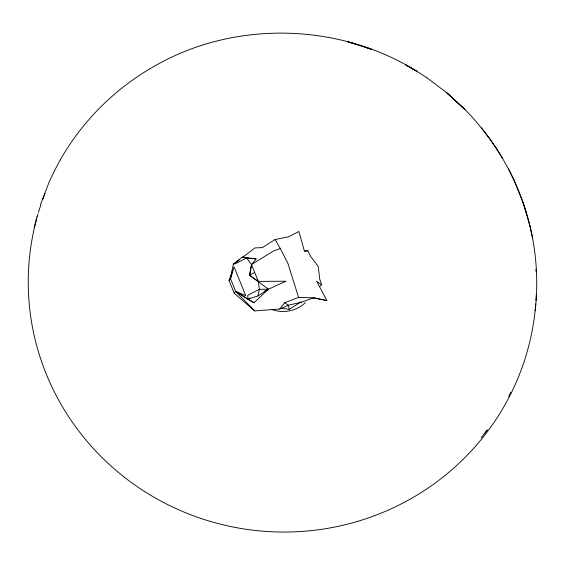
<?xml version="1.0" encoding="UTF-8"?>
<svg xmlns="http://www.w3.org/2000/svg" width="565" height="565" viewBox="0 0 565 565"><rect width="100%" height="100%" fill="white"/><g stroke="black" fill="none" stroke-linecap="round" stroke-linejoin="round"><path stroke-width="0.85" d="M242.194 257.117L246.651 257.972L251.517 264.554L254.667 272.464L249.511 275.24L268.432 289.209L253.982 302.727L247.654 299.16L247.936 295.107L259.363 289.315L268.432 289.209L285.911 281.243L258.346 281.384L249.511 275.24L251.517 264.554L256.15 258.947L242.194 257.117L233.38 263.982L230.471 278.552L229.03 280.424L234.221 293.214L254.66 310.898L279.675 309.048L288.404 305.227L301.767 302.106L313.787 297.776L326.93 300.601L316.598 281.229L321.662 284.824L319.592 286.49M535.147 310.905C538.424 282.62 536.616 253.784 529.998 226.099L532.555 238.042M249.702 275.367L251.517 264.554L273.608 250.924L280.297 248.551L287.981 263.565L298.553 297.367L313.42 297.861L326.93 300.601M231.975 273.644L230.471 278.552L235.654 291.342L247.654 299.16L257.951 295.954L259.363 289.315L258.346 281.384L254.667 272.464M34.154 228.055L37.057 216.218M230.471 278.552L234.08 266.857L245.768 295.672L235.654 291.342L234.221 293.214M40.574 204.459L49.31 181.683L54.565 170.574M229.03 280.424L232.575 270.473M508.677 396.432L510.781 392.272M60.293 159.867L60.328 159.803C82.617 120.571 115.874 87.787 155.213 65.724L155.255 65.695C238.529 18.129 348.125 23.08 426.836 77.829M54.53 170.644L60.328 159.803M481.196 437.776L487.362 429.958L484.558 433.51M279.675 309.048L284.718 302.741L298.553 297.367M235.238 263.015L239.299 259.893M242.689 257.294L254.886 247.929L262.351 247.604L275.084 239.511L288.637 236.763L298.885 231.481L304.528 251.467L307.819 250.698L310.355 256.072L318.25 266.419L319.741 279.216L321.662 284.824M257.951 295.954L268.432 289.209L264.582 291.053M282.034 308.377L289.294 309.352L301.131 301.809M247.654 299.16L249.963 298.059M313.42 297.861L313.787 297.776M233.38 263.982L235.224 263.763L246.651 257.972L256.15 258.947M305.135 250.853L307.819 250.698M355.413 43.999L347.92 41.81L371.671 49.367L365.061 47.086M253.982 302.727L235.654 291.342L254.66 310.898M284.718 302.741L288.404 305.227L289.294 309.352M426.787 77.702L446.59 92.618L464.854 109.384C479.297 124.06 491.903 140.508 502.447 158.193L495.893 147.642M481.366 127.881L488.895 137.648M488.859 137.535L495.929 147.762M275.084 239.511L280.297 248.551M502.412 158.073L508.429 168.857C517.886 186.98 525.189 206.225 529.998 226.099L523.084 202.56M513.846 179.797L523.098 202.63L526.841 214.283M508.401 168.801L513.889 179.924M535.288 309.112A254.215 248.289 7.8 0 1 242.95 528.791A254.215 248.289 7.8 0 1 34.098 229.107M34.288 228.26A254.215 248.289 7.8 0 1 36.817 218.168M37.276 216.494A254.215 248.289 7.8 0 1 37.996 213.994M38.484 212.334A254.215 248.289 7.8 0 1 40.85 204.897M42.855 199.163A254.215 248.289 7.8 0 1 43.752 196.719M44.063 195.907A254.215 248.289 7.8 0 1 44.995 193.484M535.938 269.279A254.215 248.289 7.8 0 1 536.093 271.871M536.291 294.407A254.215 248.289 7.8 0 1 535.98 300.474M535.74 303.928A254.215 248.289 7.8 0 1 535.451 307.381M305.418 302.649A32.283 31.534 7.8 0 1 271.299 309.33M411.045 67.984L405.635 64.869L416.391 71.091L411.045 67.984M451.936 97.35L446.647 92.752L464.882 109.49L451.936 97.35"/></g></svg>
